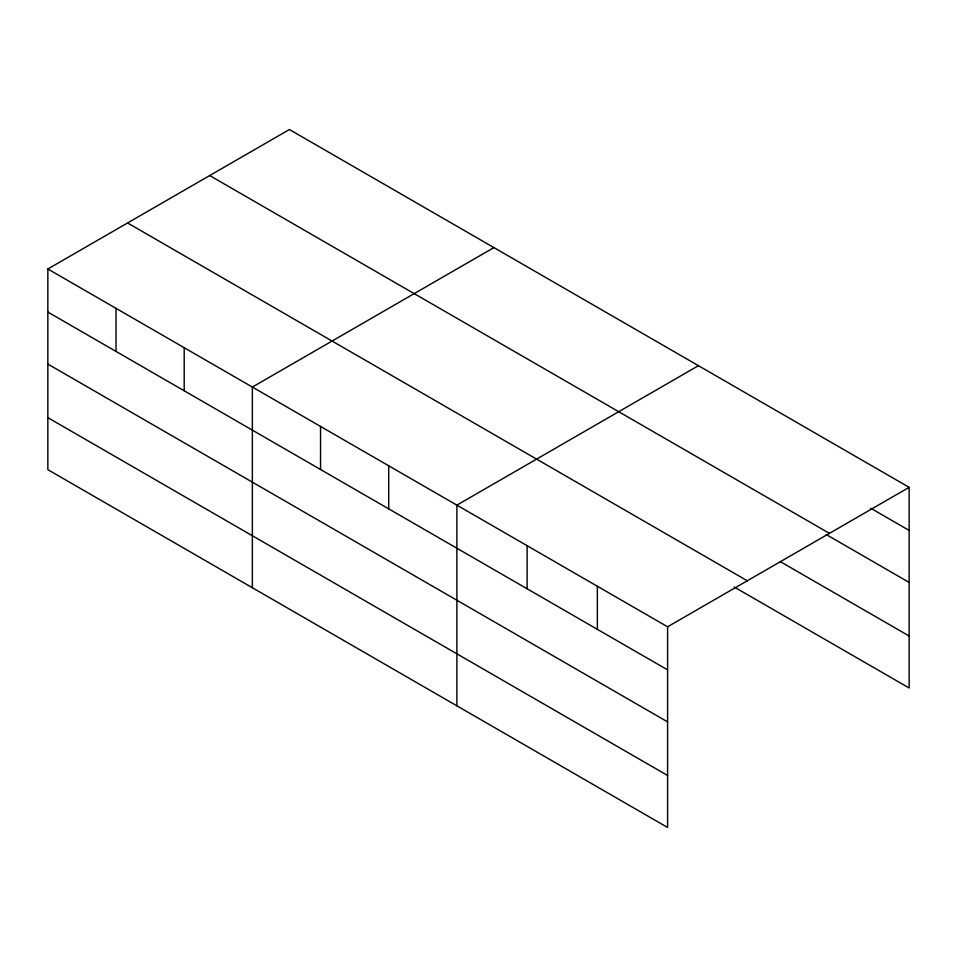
<?xml version="1.0" encoding="UTF-8"?>
<svg xmlns="http://www.w3.org/2000/svg" width="957" height="957" viewBox="0 0 957 957"><rect width="100%" height="100%" fill="white"/><g stroke="black" fill="none" stroke-linecap="round" stroke-linejoin="round"><path stroke-width="1.44" d="M47.85 268.989L667.591 626.799L667.591 827.47L47.85 469.66L47.85 268.989L289.409 129.53L909.15 487.34L909.15 688.011L734.198 587M493.92 247.6L252.361 387.071L252.361 587.742M698.431 365.682L456.884 505.14L456.884 705.811M667.591 626.799L909.15 487.34M870.834 508.299L909.15 530.417M209.691 175.55L829.432 533.36M826.142 534.496L909.15 582.43M780.17 561.544L909.15 636.01M127.568 222.969L747.309 580.779M47.85 312.066L667.591 669.876M47.85 364.079L667.591 721.889M47.85 417.659L667.591 775.469M597.359 586.246L597.359 629.323M527.116 545.693L527.116 588.77M388.709 465.784L388.709 508.861M320.535 426.427L320.535 469.504M184.199 347.702L184.199 390.791M116.024 308.345L116.024 351.434"/></g></svg>
